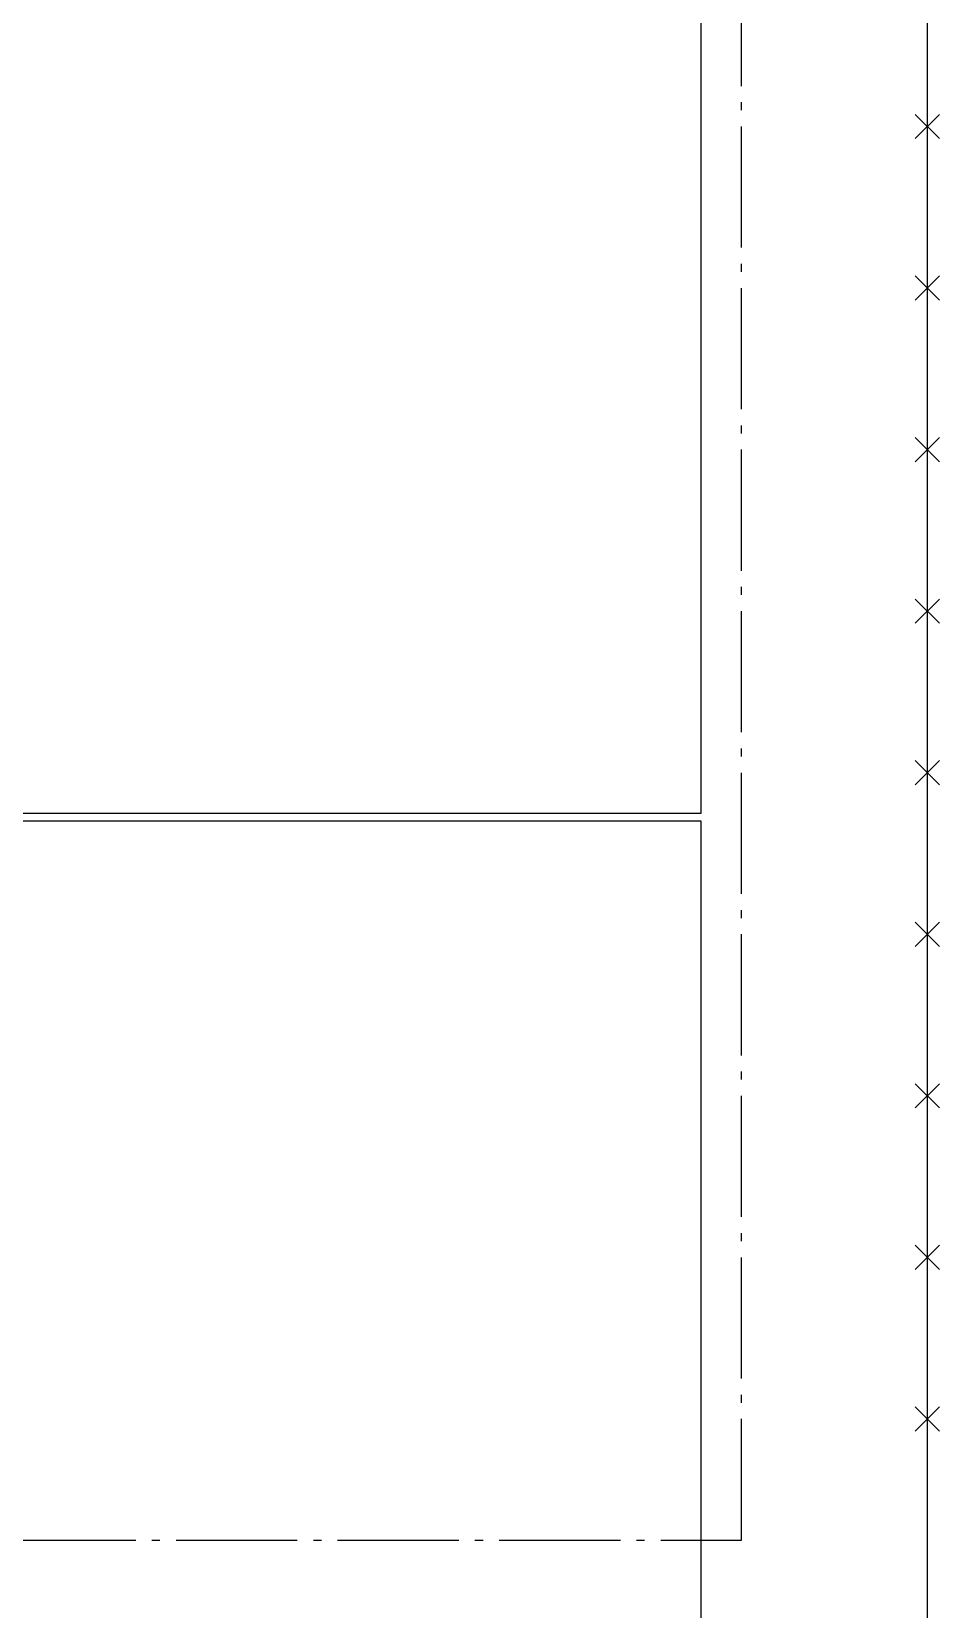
# Model space of a CAD drawing. Header units: millimetres. Extents: x 0 to 1189, y 0 to 841.
# Drawn here: x 579.1 to 691.5, y 285.9 to 481.2 of the extents above; entities that cross this region are included whole.
import ezdxf

# ---------------------------------------------------------------- set-up
doc = ezdxf.new("R2010")
doc.units = ezdxf.units.MM
doc.linetypes.add('IRAM-F-TRAZO-PUNTO', pattern=[20, 15, -2, 1, -2])
doc.layers.add('A-EXTERIOR', color=8, linetype='CONTINUOUS', lineweight=25)
doc.layers.add('A-ZONA-LOG', color=5, linetype='IRAM-F-TRAZO-PUNTO', lineweight=25, true_color=0x285ac8)

msp = doc.modelspace()

# ---------------------------------------------------------------- linework, layer by layer
at = {"layer": 'A-EXTERIOR'}
for p, q in [((688.5, 468), (691.5, 471)), ((688.5, 471), (691.5, 468)), ((688.5, 448), (691.5, 451)), ((688.5, 451), (691.5, 448)), ((688.5, 428), (691.5, 431)), ((688.5, 431), (691.5, 428)), ((688.5, 408), (691.5, 411)), ((688.5, 411), (691.5, 408)), ((688.5, 388), (691.5, 391)), ((688.5, 391), (691.5, 388)), ((688.5, 368), (691.5, 371)), ((688.5, 371), (691.5, 368)), ((688.5, 348), (691.5, 351)), ((688.5, 351), (691.5, 348)), ((688.5, 328), (691.5, 331)), ((688.5, 331), (691.5, 328)), ((688.5, 308), (691.5, 311)), ((688.5, 311), (691.5, 308))]:
    msp.add_line(p, q, dxfattribs=at)
msp.add_lwpolyline([(690, 729.5), (690, 273), (39, 273), (39, 729.5)], dxfattribs=at)
for points in [[(553, 384.5), (662, 384.5), (662, 514.5), (553, 514.5)], [(62, 274.5), (662, 274.5), (662, 383.5), (62, 383.5)]]:
    msp.add_lwpolyline(points, close=True, dxfattribs=at)
at = {"layer": 'A-ZONA-LOG'}
msp.add_lwpolyline([(57, 729.5), (57, 294.5), (667, 294.5), (667, 729.5)], dxfattribs=at)

doc.saveas('drawing.dxf')
